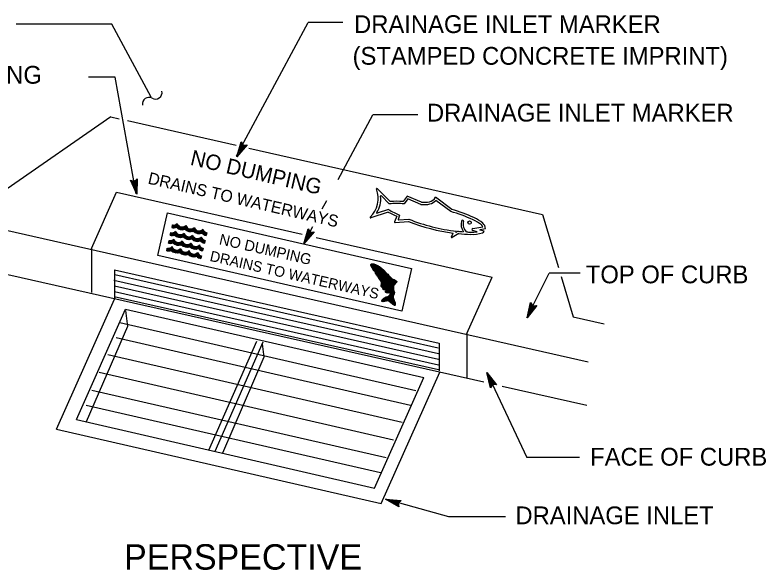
# Model space of a CAD drawing. Extents: x -894 to 866, y -472 to 714.
# Drawn here: x 83.1 to 378.6, y -204.6 to 14 of the extents above; entities that cross this region are included whole.
import ezdxf

# ---------------------------------------------------------------- set-up
doc = ezdxf.new("R2010")
doc.units = 0
doc.layers.add('df_DETAIL', color=7, linetype='Continuous')
doc.layers.add('df_DETAIL-anno', color=7, linetype='Continuous')

msp = doc.modelspace()

# ---------------------------------------------------------------- linework, layer by layer
at = {"layer": 'df_DETAIL'}
for p, q in [((120.78, -26.09), (79.96, -54.49)), ((120.78, -26.09), (124.05, -26.83)), ((127.39, -27.59), (170.13, -37.25)), ((175.15, -38.39), (290.61, -64.5)), ((123.04, -55.81), (196.1, -72.33)), ((230.68, -59.42), (225.65, -54.3)), ((230.32, -60.33), (227.25, -57.2)), ((237.4, -57.32), (235.8, -59.42)), ((237.69, -58.43), (236.23, -60.33)), ((242.99, -59.73), (237.4, -57.32)), ((242.76, -60.61), (237.69, -58.43)), ((254.98, -62.57), (248.57, -57.79)), ((254.53, -63.36), (248.73, -59.02)), ((49.69, -64.03), (308.69, -122.6)), ((229.98, -63.59), (223.07, -65.92)), ((230.04, -62.62), (225.64, -64.1)), ((234.42, -64.82), (233.81, -66.48)), ((290.61, -64.5), (296.93, -85.45)), ((233.29, -65.28), (232.47, -67.49)), ((232.66, -67.71), (237.93, -67.31)), ((234, -66.7), (238.07, -66.4)), ((144.87, -69.73), (145.1, -68.67)), ((144.91, -69.54), (146.99, -68.23)), ((144.99, -69.18), (145.76, -68.69)), ((145.06, -69.76), (147.11, -68.47)), ((145.07, -68.81), (145.26, -68.69)), ((145.51, -69.79), (147.26, -68.69)), ((146.09, -69.74), (147.45, -68.89)), ((146.69, -69.68), (147.66, -69.07)), ((146.9, -69.87), (147.91, -69.23)), ((147.13, -70.03), (148.21, -69.35)), ((147.39, -70.19), (148.58, -69.44)), ((147.67, -70.32), (149.07, -69.44)), ((148, -70.43), (150.35, -68.95)), ((148.37, -70.51), (150.46, -69.2)), ((148.81, -70.55), (150.6, -69.42)), ((149.39, -70.5), (150.77, -69.63)), ((150.02, -70.42), (150.97, -69.82)), ((150.23, -70.6), (151.21, -69.98)), ((150.45, -70.77), (151.49, -70.12)), ((150.71, -70.93), (151.83, -70.22)), ((150.99, -71.07), (152.27, -70.26)), ((151.3, -71.18), (153.03, -70.1)), ((151.66, -71.27), (153.78, -69.94)), ((152.08, -71.32), (153.92, -70.17)), ((152.62, -71.3), (154.09, -70.38)), ((153.34, -71.16), (154.29, -70.56)), ((153.54, -71.35), (154.52, -70.73)), ((153.55, -69.77), (153.67, -69.69)), ((153.77, -71.52), (154.8, -70.87)), ((154.6, -71.94), (156.27, -70.89)), ((154.95, -72.03), (157.13, -70.66)), ((155.37, -72.09), (157.27, -70.89)), ((156.95, -70.46), (157.03, -70.41)), ((263.25, -70.06), (267.13, -69.37)), ((264.9, -71.34), (263.25, -70.91)), ((266.18, -70.45), (268.21, -70.09)), ((267.73, -71.13), (266.18, -70.73)), ((144.17, -72.76), (144.41, -71.7)), ((144.21, -72.58), (146.3, -71.27)), ((144.3, -72.22), (145.06, -71.73)), ((144.37, -72.8), (146.42, -71.51)), ((144.38, -71.85), (144.57, -71.73)), ((144.81, -72.83), (146.57, -71.73)), ((145.4, -72.78), (146.75, -71.93)), ((145.99, -72.72), (146.97, -72.11)), ((146.2, -72.9), (147.22, -72.26)), ((146.43, -73.07), (147.52, -72.39)), ((146.69, -73.22), (147.88, -72.48)), ((146.98, -73.36), (148.37, -72.48)), ((147.3, -73.47), (149.66, -71.99)), ((147.67, -73.55), (149.77, -72.23)), ((148.12, -73.59), (149.91, -72.46)), ((148.69, -73.54), (150.08, -72.67)), ((149.33, -73.45), (150.28, -72.86)), ((149.53, -73.64), (150.52, -73.02)), ((149.76, -73.81), (150.8, -73.16)), ((150.01, -73.97), (151.14, -73.26)), ((150.29, -74.11), (151.57, -73.3)), ((150.61, -74.22), (152.34, -73.14)), ((150.97, -74.31), (153.09, -72.98)), ((151.39, -74.36), (153.23, -73.21)), ((151.92, -74.34), (153.4, -73.41)), ((152.65, -74.2), (153.6, -73.6)), ((152.85, -72.81), (152.98, -72.73)), ((152.85, -74.38), (153.83, -73.77)), ((154.01, -71.68), (155.14, -70.97)), ((154.26, -75.07), (156.44, -73.7)), ((154.29, -71.82), (155.57, -71.02)), ((155.89, -72.08), (157.43, -71.11)), ((156.26, -73.5), (156.34, -73.45)), ((156.68, -71.89), (157.62, -71.3)), ((156.88, -72.08), (157.85, -71.47)), ((157.1, -72.26), (158.12, -71.62)), ((157.34, -72.42), (158.44, -71.73)), ((157.61, -72.57), (158.48, -72.02)), ((157.91, -72.69), (158.4, -72.38)), ((158.25, -72.79), (158.32, -72.75)), ((158.54, -71.75), (158.31, -72.8)), ((201.53, -73.56), (270.84, -89.23)), ((254.79, -73.39), (255.49, -71.89)), ((257.69, -72.08), (255.05, -73.62)), ((256.56, -71.71), (256.81, -71.17)), ((257.48, -71.16), (256.6, -71.68)), ((143.47, -75.85), (143.71, -74.79)), ((143.51, -75.67), (145.59, -74.36)), ((143.59, -75.3), (144.36, -74.82)), ((143.66, -75.88), (145.72, -74.59)), ((143.67, -74.93), (143.86, -74.81)), ((144.11, -75.92), (145.87, -74.81)), ((144.7, -75.86), (146.05, -75.01)), ((145.29, -75.8), (146.26, -75.19)), ((145.5, -75.99), (146.51, -75.35)), ((145.73, -76.16), (146.81, -75.48)), ((145.99, -76.31), (147.18, -75.56)), ((146.28, -76.44), (147.67, -75.57)), ((146.6, -76.55), (148.95, -75.07)), ((146.97, -76.63), (149.06, -75.32)), ((147.41, -76.67), (149.2, -75.55)), ((147.99, -76.62), (149.37, -75.75)), ((148.63, -76.54), (149.58, -75.94)), ((148.83, -76.72), (149.81, -76.1)), ((149.06, -76.9), (150.1, -76.24)), ((149.31, -77.05), (150.43, -76.34)), ((149.59, -77.19), (150.87, -76.38)), ((149.9, -77.31), (151.63, -76.22)), ((150.26, -77.4), (152.39, -76.06)), ((150.69, -77.44), (152.52, -76.29)), ((151.22, -77.42), (152.69, -76.5)), ((151.95, -77.28), (152.89, -76.69)), ((152.15, -75.9), (152.28, -75.81)), ((153.07, -74.56), (154.11, -73.91)), ((153.32, -74.72), (154.44, -74.01)), ((153.56, -78.15), (155.74, -76.78)), ((153.6, -74.86), (154.87, -74.06)), ((153.91, -74.98), (155.58, -73.93)), ((154.68, -75.12), (156.57, -73.93)), ((155.19, -75.11), (156.74, -74.14)), ((155.55, -76.59), (155.63, -76.53)), ((155.99, -74.93), (156.93, -74.34)), ((156.19, -75.12), (157.16, -74.51)), ((156.4, -75.3), (157.43, -74.65)), ((156.65, -75.46), (157.75, -74.77)), ((156.92, -75.6), (157.79, -75.06)), ((157.22, -75.73), (157.71, -75.42)), ((157.56, -75.83), (157.63, -75.79)), ((157.85, -74.79), (157.61, -75.84)), ((113.18, -77.95), (113.18, -95.34)), ((142.79, -78.84), (143.02, -77.78)), ((142.83, -78.66), (144.91, -77.35)), ((142.91, -78.29), (143.68, -77.81)), ((142.98, -78.87), (145.03, -77.59)), ((142.99, -77.92), (143.18, -77.81)), ((143.43, -78.91), (145.18, -77.8)), ((144.01, -78.85), (145.37, -78)), ((144.61, -78.8), (145.58, -78.18)), ((144.82, -78.98), (145.83, -78.34)), ((145.05, -79.15), (146.13, -78.47)), ((145.31, -79.3), (146.5, -78.55)), ((145.59, -79.43), (146.99, -78.56)), ((145.92, -79.55), (148.27, -78.07)), ((146.29, -79.63), (148.38, -78.31)), ((146.73, -79.66), (148.52, -78.54)), ((147.31, -79.61), (148.69, -78.74)), ((147.94, -79.53), (148.89, -78.93)), ((148.15, -79.72), (149.13, -79.1)), ((148.37, -79.89), (149.41, -79.23)), ((148.63, -80.04), (149.75, -79.34)), ((148.91, -80.18), (150.19, -79.38)), ((149.22, -80.3), (150.95, -79.21)), ((149.58, -80.39), (151.7, -79.05)), ((150, -80.44), (151.84, -79.28)), ((150.54, -80.41), (152.01, -79.49)), ((151.26, -80.27), (152.21, -79.68)), ((151.47, -78.89), (151.59, -78.81)), ((152.15, -77.47), (153.13, -76.85)), ((152.37, -77.64), (153.41, -76.99)), ((152.62, -77.8), (153.74, -77.1)), ((152.87, -81.15), (155.05, -79.78)), ((152.89, -77.94), (154.17, -77.14)), ((153.2, -78.06), (154.87, -77.01)), ((153.97, -78.21), (155.87, -77.02)), ((154.49, -78.2), (156.03, -77.23)), ((154.87, -79.58), (154.95, -79.53)), ((155.29, -78.01), (156.23, -77.42)), ((155.48, -78.2), (156.45, -77.59)), ((155.7, -78.38), (156.72, -77.74)), ((155.94, -78.54), (157.04, -77.85)), ((156.21, -78.69), (157.08, -78.14)), ((156.51, -78.81), (157, -78.5)), ((156.86, -78.91), (156.92, -78.87)), ((157.14, -77.87), (156.91, -78.92)), ((50.75, -81.5), (267.51, -130.52)), ((151.46, -80.46), (152.44, -79.84)), ((151.69, -80.63), (152.72, -79.98)), ((151.93, -80.79), (153.06, -80.09)), ((152.21, -80.93), (153.49, -80.13)), ((152.52, -81.05), (154.19, -80.01)), ((153.29, -81.2), (155.19, -80.01)), ((153.81, -81.19), (155.35, -80.22)), ((154.6, -81), (155.54, -80.41)), ((154.8, -81.19), (155.77, -80.58)), ((155.02, -81.37), (156.04, -80.73)), ((155.26, -81.53), (156.36, -80.84)), ((155.53, -81.68), (156.4, -81.13)), ((155.83, -81.8), (156.32, -81.5)), ((156.17, -81.9), (156.24, -81.86)), ((156.46, -80.86), (156.23, -81.91)), ((223.11, -84.22), (223.53, -83.96)), ((223.13, -84.52), (224.01, -83.97)), ((223.22, -84.78), (224.38, -84.05)), ((223.33, -85.02), (224.7, -84.16)), ((223.46, -85.26), (225.02, -84.28)), ((223.58, -85.49), (225.31, -84.41)), ((223.71, -85.72), (225.58, -84.55)), ((223.84, -85.96), (225.84, -84.7)), ((223.97, -86.19), (226.1, -84.85)), ((224.09, -86.43), (226.35, -85.01)), ((224.24, -86.65), (226.59, -85.17)), ((224.43, -86.84), (226.82, -85.35)), ((224.72, -86.98), (227.03, -85.52)), ((122.2, -86.31), (122.2, -97.58)), ((122.2, -86.31), (250.05, -115.22)), ((122.38, -88.25), (249.64, -117.03)), ((224.82, -87.54), (225.07, -87.39)), ((224.97, -87.77), (225.51, -87.43)), ((225.1, -87.05), (226.12, -86.41)), ((225.11, -87.99), (227.91, -86.23)), ((225.26, -88.21), (228.13, -86.41)), ((225.41, -88.43), (228.34, -86.59)), ((225.56, -88.65), (228.53, -86.78)), ((225.71, -88.87), (228.71, -86.99)), ((225.86, -89.09), (228.89, -87.19)), ((226.01, -89.31), (229.07, -87.39)), ((226.15, -89.53), (229.25, -87.59)), ((226.3, -89.76), (229.44, -87.78)), ((226.35, -86.89), (227.69, -86.06)), ((226.44, -86.21), (227.25, -85.7)), ((226.45, -89.98), (229.63, -87.98)), ((226.5, -86.49), (227.47, -85.88)), ((226.6, -90.2), (229.83, -88.17)), ((226.75, -90.42), (230.02, -88.37)), ((226.89, -90.64), (230.21, -88.56)), ((122.01, -90.38), (249.7, -119.25)), ((227.03, -90.87), (230.4, -88.76)), ((227.16, -91.1), (230.58, -88.95)), ((227.17, -92.67), (231.63, -89.87)), ((227.2, -92.33), (231.38, -89.71)), ((227.24, -92.94), (231.89, -90.02)), ((227.26, -91.35), (230.77, -89.15)), ((227.27, -91.98), (231.16, -89.53)), ((227.31, -91.64), (230.96, -89.34)), ((227.41, -93.15), (232.16, -90.16)), ((227.6, -93.34), (232.44, -90.3)), ((227.79, -93.54), (232.71, -90.45)), ((227.9, -93.78), (232.96, -90.6)), ((227.98, -94.05), (233.18, -90.78)), ((229.14, -93.63), (233.32, -91.01)), ((229.17, -93.92), (233.01, -91.51)), ((297.99, -88.97), (302.79, -104.89)), ((122.26, -92.66), (249.72, -121.48)), ((228.16, -94.25), (228.59, -93.98)), ((228.82, -94.78), (232.1, -92.71)), ((228.87, -95.06), (232.03, -93.08)), ((229.03, -95.27), (232, -93.41)), ((229.09, -94.29), (232.28, -92.29)), ((229.34, -95.39), (232, -93.72)), ((229.78, -95.43), (232.03, -94.02)), ((230.26, -95.44), (232.07, -94.31)), ((122.17, -96.81), (249.73, -125.65)), ((122.28, -94.92), (249.77, -123.75)), ((227.4, -98.5), (232.38, -95.37)), ((227.45, -98.78), (232.35, -95.7)), ((227.88, -98.83), (232.21, -96.1)), ((227.88, -97.88), (229.35, -96.96)), ((228.51, -98.75), (231.99, -96.56)), ((229.28, -98.58), (231.89, -96.94)), ((229.84, -98.54), (231.87, -97.26)), ((230.62, -95.53), (232.15, -94.57)), ((230.72, -96.1), (232.35, -95.07)), ((230.78, -95.75), (232.28, -94.8)), ((230.17, -98.65), (231.94, -97.53)), ((230.4, -98.81), (232.02, -97.8)), ((230.62, -98.99), (232.11, -98.06)), ((230.84, -99.17), (232.21, -98.3)), ((231.05, -99.35), (232.33, -98.55)), ((231.26, -99.53), (232.43, -98.79)), ((231.49, -99.7), (232.54, -99.04)), ((231.72, -99.87), (232.64, -99.3)), ((231.95, -100.04), (232.71, -99.56)), ((232.18, -100.21), (232.75, -99.86)), ((232.46, -100.35), (232.72, -100.19)), ((126.61, -101.86), (243.96, -128.7)), ((302.79, -104.89), (314.9, -107.63)), ((124.37, -107.14), (240.86, -133.88)), ((260.93, -111.47), (260.93, -129.2)), ((122.89, -113.04), (238.71, -139.63)), ((178.15, -114.54), (159.22, -157.49)), ((180.62, -114.89), (161.69, -157.85)), ((250.05, -115.22), (250.05, -126.14)), ((119.56, -119.69), (235.38, -146.28)), ((116.23, -126.71), (232.05, -153.3)), ((274.83, -132.17), (308.05, -139.69)), ((113.27, -133.73), (229.09, -160.31)), ((111.05, -139.63), (226.87, -166.22)), ((107.25, -145.35), (224.56, -172.28)), ((99.47, -149.1), (227.21, -178.43))]:
    msp.add_line(p, q, dxfattribs=at)
for points in [[(113.18, -77.95), (123.04, -55.81)], [(260.93, -111.47), (270.84, -89.23)], [(99.47, -149.1), (122.27, -97.9)], [(107.25, -145.35), (126.61, -101.86)], [(126.59, -102.34), (127.33, -108.61), (111.09, -146.23)], [(180.36, -115.48), (180.99, -120.8), (164.69, -158.54)], [(227.21, -178.43), (250.28, -126.62)], [(224.56, -172.28), (243.96, -128.7)]]:
    msp.add_lwpolyline(points, dxfattribs=at)
msp.add_lwpolyline([(143.13, -63.96), (239.11, -85.87), (235.3, -102.59), (139.31, -80.68)], close=True, dxfattribs=at)
msp.add_circle((261.97, -67.73), 0.661, dxfattribs=at)
for centre, radius, start, end in [((215.78, -58.22), 10.26, 313.6849, 21.2638), ((225.51, -54.42), 0.181, 40.9334, 202.9349), ((217.33, -58.53), 9.68, 326.8488, 6.7444), ((227.11, -57.32), 0.181, 40.9334, 202.9349), ((245.01, -55.42), 4.28, 286.0241, 326.393), ((245.01, -55.42), 5.18, 285.4071, 315.8481), ((233.27, -134.76), 74.49, 87.7177, 92.267), ((233.27, -134.76), 75.39, 88.0748, 91.9638), ((243.92, -49.2), 11.47, 264.187, 282.3538), ((243.92, -49.2), 10.57, 264.9557, 282.3538), ((225.58, -63.93), 0.181, 140.5915, 290.8363), ((265.07, 0.95), 73.46, 241.4632, 244.3604), ((265.07, 0.95), 72.56, 241.1644, 245.008), ((233.27, -134.76), 74.49, 66.1984, 73.4084), ((233.27, -134.76), 75.39, 66.1985, 73.264), ((223.01, -65.75), 0.181, 140.5915, 290.8363), ((232.64, -67.53), 0.181, 167.9795, 274.1075), ((233.98, -66.52), 0.181, 167.9795, 274.1075), ((265.07, 0.95), 73.46, 248.313, 262.5042), ((265.07, 0.95), 72.56, 248.1496, 263.4547), ((263.8, -68.4), 5.2, 166.0562, 214.5149), ((259.17, -67.27), 0.423, 346.9082, 163.5655), ((263.75, -68.39), 4.3, 166.2049, 224.4411), ((258.41, -78.05), 12.44, 48.7931, 66.7025), ((258.41, -78.05), 13.34, 48.7931, 66.7025), ((145.51, -66.67), 3.12, 258.0095, 290.4067), ((145.52, -66.7), 2.01, 258.1798, 315.3433), ((148.84, -67.44), 3.11, 223.9746, 290.9225), ((148.85, -67.44), 2.02, 199.3239, 316.5092), ((152.23, -68.2), 3.12, 223.308, 290.3844), ((152.23, -68.26), 2.01, 196.5043, 315.4915), ((155.56, -69.01), 2.01, 198.9232, 316.6747), ((158.94, -69.78), 2.01, 197.7187, 258.4624), ((263.34, -70.49), 0.433, 102.0577, 256.9448), ((266.21, -70.59), 0.145, 102.0577, 256.9448), ((265.4, -70.17), 1.91, 25.2591, 50.2758), ((265.4, -70.17), 2.81, 1.7391, 50.2758), ((144.82, -69.71), 3.12, 258.0095, 290.4067), ((144.82, -69.74), 2.01, 258.1798, 315.3433), ((148.15, -70.48), 3.11, 223.9746, 290.9225), ((148.15, -70.48), 2.02, 199.3239, 316.5092), ((151.53, -71.24), 3.12, 223.308, 290.3844), ((151.54, -71.29), 2.01, 196.5043, 315.4915), ((154.87, -72.05), 2.01, 198.9232, 316.6747), ((155.56, -69), 3.1, 223.536, 291.1788), ((158.25, -72.81), 2.01, 197.7187, 258.4624), ((158.94, -69.77), 3.1, 223.0909, 258.1958), ((254.96, -73.46), 0.181, 157.5686, 299.3738), ((264.77, 0.45), 71.98, 264.1928, 265.7807), ((264.77, 0.45), 72.88, 264.4233, 268.0011), ((264.77, 0.45), 71.98, 266.8011, 268.0011), ((262.94, -59.05), 13.34, 266.9254, 287.9228), ((262.94, -59.05), 12.44, 266.9254, 279.0198), ((266.64, -70.61), 1.21, 289.7823, 334.5835), ((144.12, -72.79), 3.12, 258.0095, 290.4067), ((144.12, -72.82), 2.01, 258.1798, 315.3433), ((147.45, -73.56), 3.11, 223.9746, 290.9225), ((147.45, -73.56), 2.02, 199.3239, 316.5092), ((150.83, -74.32), 3.12, 223.308, 290.3844), ((150.84, -74.38), 2.01, 196.5043, 315.4915), ((154.17, -75.13), 2.01, 198.9232, 316.6747), ((154.87, -72.04), 3.1, 223.536, 291.1788), ((157.55, -75.9), 2.01, 197.7187, 258.4624), ((158.25, -72.8), 3.1, 223.0909, 258.1958), ((143.43, -75.78), 3.12, 258.0095, 290.4067), ((143.44, -75.81), 2.01, 258.1798, 315.3433), ((146.76, -76.55), 3.11, 223.9746, 290.9225), ((146.77, -76.55), 2.02, 199.3239, 316.5092), ((150.15, -77.31), 3.12, 223.308, 290.3844), ((150.15, -77.37), 2.01, 196.5043, 315.4915), ((153.48, -78.13), 2.01, 198.9232, 316.6747), ((154.16, -75.12), 3.1, 223.536, 291.1788), ((156.86, -78.89), 2.01, 197.7187, 258.4624), ((157.54, -75.89), 3.1, 223.0909, 258.1958), ((153.48, -78.11), 3.1, 223.536, 291.1788), ((156.86, -78.88), 3.1, 223.0909, 258.1958)]:
    msp.add_arc(centre, radius, start, end, dxfattribs=at)
for points in [[(224.07, -86.39), (224.02, -86.29), (223.37, -85.1), (223.19, -84.7), (223.11, -84.47), (223.21, -84.05), (223.43, -83.96), (223.53, -83.96)], [(223.53, -83.96), (223.67, -83.95), (224.88, -84.22), (225.46, -84.49), (226.81, -85.34), (227.52, -85.92), (228.26, -86.51), (229.16, -87.49), (230.34, -88.7), (231.02, -89.4), (231.79, -89.97), (232.66, -90.42), (233.05, -90.66), (233.31, -90.96), (233.3, -91.13), (233.19, -91.35), (232.49, -91.95), (232.3, -92.24), (232.15, -92.57), (232, -93.27), (232.01, -93.82), (232.11, -94.49), (232.3, -94.84), (232.38, -95.47), (232.28, -95.95), (232.05, -96.4), (231.86, -97.15), (231.88, -97.29), (232.12, -98.09), (232.39, -98.68), (232.66, -99.37), (232.73, -99.71), (232.75, -99.93), (232.73, -100.12), (232.71, -100.21), (232.65, -100.33), (232.52, -100.36), (232.4, -100.33), (232.17, -100.2), (231.8, -99.94), (231.64, -99.81)], [(224.77, -87.47), (224.77, -87.45), (224.81, -87.36), (225.17, -87.42), (225.44, -87.43), (225.79, -87.36), (226.05, -87.23), (226.28, -87), (226.43, -86.75), (226.47, -86.62), (226.51, -86.33), (226.47, -86.24), (226.32, -86.15), (226.2, -86.18), (226.16, -86.29), (226.11, -86.46), (226.05, -86.64), (226, -86.73), (225.81, -86.91), (225.65, -87), (225.39, -87.06), (225, -87.04), (224.72, -86.98), (224.61, -86.94), (224.51, -86.9), (224.36, -86.79), (224.29, -86.72), (224.19, -86.59), (224.12, -86.48), (224.07, -86.38)], [(227.24, -91.31), (227.06, -90.92), (226.63, -90.24), (226.27, -89.71), (225.63, -88.75), (225.16, -88.06), (224.77, -87.47)], [(231.65, -99.82), (231.6, -99.79), (231.42, -99.66), (230.87, -99.19), (230.51, -98.9), (230.28, -98.72), (229.88, -98.55), (229.45, -98.54), (229.21, -98.59), (228.98, -98.63), (228.72, -98.69), (228.5, -98.75), (228.26, -98.79), (227.92, -98.82), (227.64, -98.83), (227.44, -98.78), (227.38, -98.57), (227.45, -98.37), (227.6, -98.14), (227.97, -97.81), (228.28, -97.56), (228.65, -97.33), (229.18, -97.03), (229.38, -96.95), (230.15, -96.6), (230.3, -96.5), (230.52, -96.31), (230.71, -96.11), (230.78, -95.93), (230.79, -95.86), (230.77, -95.72), (230.71, -95.61), (230.41, -95.46), (229.97, -95.42), (229.58, -95.43), (229.18, -95.34), (229.01, -95.26), (228.94, -95.21), (228.86, -95.04), (228.83, -94.74), (229.03, -94.43), (229.11, -94.23), (229.17, -93.98), (229.18, -93.76), (229.12, -93.62), (228.94, -93.54), (228.84, -93.59), (228.77, -93.68), (228.68, -93.81), (228.52, -94.08), (228.44, -94.14), (228.38, -94.19), (228.23, -94.25), (228.11, -94.22), (227.98, -94.07), (227.94, -93.92), (227.88, -93.69), (227.83, -93.58), (227.74, -93.48), (227.62, -93.36), (227.51, -93.25), (227.31, -93.04), (227.23, -92.91), (227.22, -92.89), (227.18, -92.77), (227.18, -92.53), (227.2, -92.37), (227.26, -92.03), (227.3, -91.85), (227.32, -91.6), (227.3, -91.42), (227.24, -91.31)]]:
    msp.add_spline(points, degree=3, dxfattribs=at)
at = {"layer": 'df_DETAIL-anno'}
for p, q in [((121.22, 10.44), (83.6, 10.44)), ((136.67, -18.33), (121.22, 10.44)), ((170.31, -41.42), (198.49, 11.03)), ((212.06, 11.03), (198.49, 11.03)), ((122.5, -10.5), (112.05, -10.5)), ((130.77, -56.46), (122.5, -10.5)), ((210.22, -50.8), (223.93, -25.28)), ((241.57, -25.28), (223.93, -25.28)), ((170.37, -41.81), (172.08, -35.91)), ((174.42, -37.18), (170.37, -41.81)), ((171.03, -40.59), (172.28, -36.28)), ((174, -37.2), (171.03, -40.6)), ((171.7, -39.39), (172.5, -36.61)), ((173.58, -37.24), (171.7, -39.39)), ((172.08, -35.91), (172.08, -35.91)), ((172.08, -35.91), (172.86, -37.24)), ((172.36, -38.17), (172.7, -36.98)), ((173.19, -37.23), (172.36, -38.17)), ((172.86, -37.24), (174.42, -37.18)), ((174.42, -37.18), (174.42, -37.18)), ((170.37, -41.81), (170.37, -41.81)), ((130.98, -56.61), (128.52, -50.98)), ((128.52, -50.98), (128.52, -50.98)), ((128.52, -50.98), (129.98, -51.51)), ((130.71, -55.25), (128.92, -51.14)), ((130.45, -53.9), (129.29, -51.25)), ((130.19, -52.55), (129.69, -51.41)), ((129.98, -51.51), (131.14, -50.47)), ((130.22, -51.29), (130.19, -52.55)), ((130.52, -51.05), (130.45, -53.9)), ((130.83, -50.75), (130.72, -55.26)), ((131.14, -50.47), (130.98, -56.61)), ((131.14, -50.47), (131.14, -50.47)), ((130.98, -56.61), (130.98, -56.61)), ((204, -62.39), (205.83, -58.99)), ((196.58, -76.19), (200.32, -69.24)), ((196.73, -76.07), (198.43, -70.16)), ((197.39, -74.85), (198.64, -70.54)), ((198.05, -73.64), (198.86, -70.86)), ((198.43, -70.16), (198.43, -70.16)), ((198.43, -70.16), (199.22, -71.5)), ((200.78, -71.44), (196.73, -76.07)), ((200.36, -71.46), (197.39, -74.86)), ((199.93, -71.5), (198.05, -73.64)), ((198.71, -72.43), (199.06, -71.24)), ((199.54, -71.48), (198.71, -72.43)), ((199.22, -71.5), (200.78, -71.44)), ((200.78, -71.44), (200.78, -71.44)), ((196.73, -76.07), (196.73, -76.07)), ((284.44, -105.21), (293.3, -87.63)), ((305.5, -87.63), (293.3, -87.63)), ((284.63, -105.27), (285.95, -99.27)), ((288.37, -100.39), (284.63, -105.27)), ((285.21, -104.01), (286.18, -99.63)), ((287.96, -100.44), (285.21, -104.02)), ((285.79, -102.76), (286.42, -99.94)), ((285.95, -99.27), (285.95, -99.27)), ((285.95, -99.27), (286.82, -100.55)), ((286.38, -101.51), (286.64, -100.3)), ((286.82, -100.55), (288.37, -100.39)), ((288.37, -100.39), (288.37, -100.39)), ((287.53, -100.5), (285.79, -102.76)), ((287.14, -100.51), (286.38, -101.51)), ((284.63, -105.27), (284.63, -105.27)), ((268.73, -126.77), (284.56, -160.26)), ((270.14, -132.76), (268.73, -126.77)), ((268.73, -126.77), (268.73, -126.77)), ((268.73, -126.77), (272.55, -131.59)), ((270.37, -132.41), (269.34, -128.02)), ((269.34, -128.02), (272.12, -131.54)), ((270.59, -132.04), (269.94, -129.26)), ((269.94, -129.26), (271.73, -131.53)), ((271, -131.45), (270.14, -132.76)), ((270.14, -132.76), (270.14, -132.76)), ((270.83, -131.73), (270.54, -130.5)), ((270.54, -130.5), (271.31, -131.48)), ((272.55, -131.59), (271, -131.45)), ((272.55, -131.59), (272.55, -131.59)), ((305.25, -160.26), (284.56, -160.26)), ((234.17, -179.72), (228.86, -176.62)), ((228.86, -176.62), (228.86, -176.62)), ((228.86, -176.62), (234.98, -177.18)), ((253.78, -183.65), (228.86, -176.62)), ((234.07, -179.32), (230.17, -177.04)), ((230.19, -177.04), (234.65, -177.45)), ((234.98, -177.18), (233.81, -178.2)), ((234.98, -177.18), (234.98, -177.18)), ((233.96, -178.9), (231.49, -177.46)), ((231.49, -177.46), (234.37, -177.73)), ((233.89, -178.52), (232.81, -177.88)), ((232.81, -177.88), (234.04, -178)), ((233.81, -178.2), (234.17, -179.72)), ((234.17, -179.72), (234.17, -179.72)), ((276.08, -183.65), (253.78, -183.65))]:
    msp.add_line(p, q, dxfattribs=at)
for centre, start, end in [((138.37, -16.54), 239.8768, 11.3744), ((135.78, -21.01), 59.8768, 191.3744)]:
    msp.add_arc(centre, 2.58, start, end, dxfattribs=at)

# ---------------------------------------------------------------- texts
at = {"layer": 'df_DETAIL'}
for s, height, rotation, p in [('NO DUMPING', 6.047, 346.9515, (151.74, -44.93)), ('DRAINS TO WATERWAYS', 4.6656, 346.9515, (135.11, -52.36)), ('NO DUMPING', 4.248, 347.1432, (163.17, -76.24)), ('DRAINS TO WATERWAYS', 4.1399, 347.1432, (159.48, -82.8))]:
    msp.add_text(s, height=height, rotation=rotation, dxfattribs=at).set_placement(p)
at = {"layer": 'df_DETAIL-anno'}
for s, height, p in [('DRAINAGE INLET MARKER', 7, (216.51, 6.89)), ('(STAMPED CONCRETE IMPRINT)', 7, (215.93, -5.59)), ('METAL CASTING', 7, (18.25, -13.05)), ('DRAINAGE INLET MARKER', 7, (245.19, -27.96)), ('TOP OF CURB', 7, (307.71, -91.65)), ('FACE OF CURB', 7, (309.41, -163.46)), ('DRAINAGE INLET', 7, (280.01, -186.54)), ('PERSPECTIVE', 10, (126, -204.41))]:
    msp.add_text(s, height=height, dxfattribs=at).set_placement(p)

doc.saveas('drawing.dxf')
